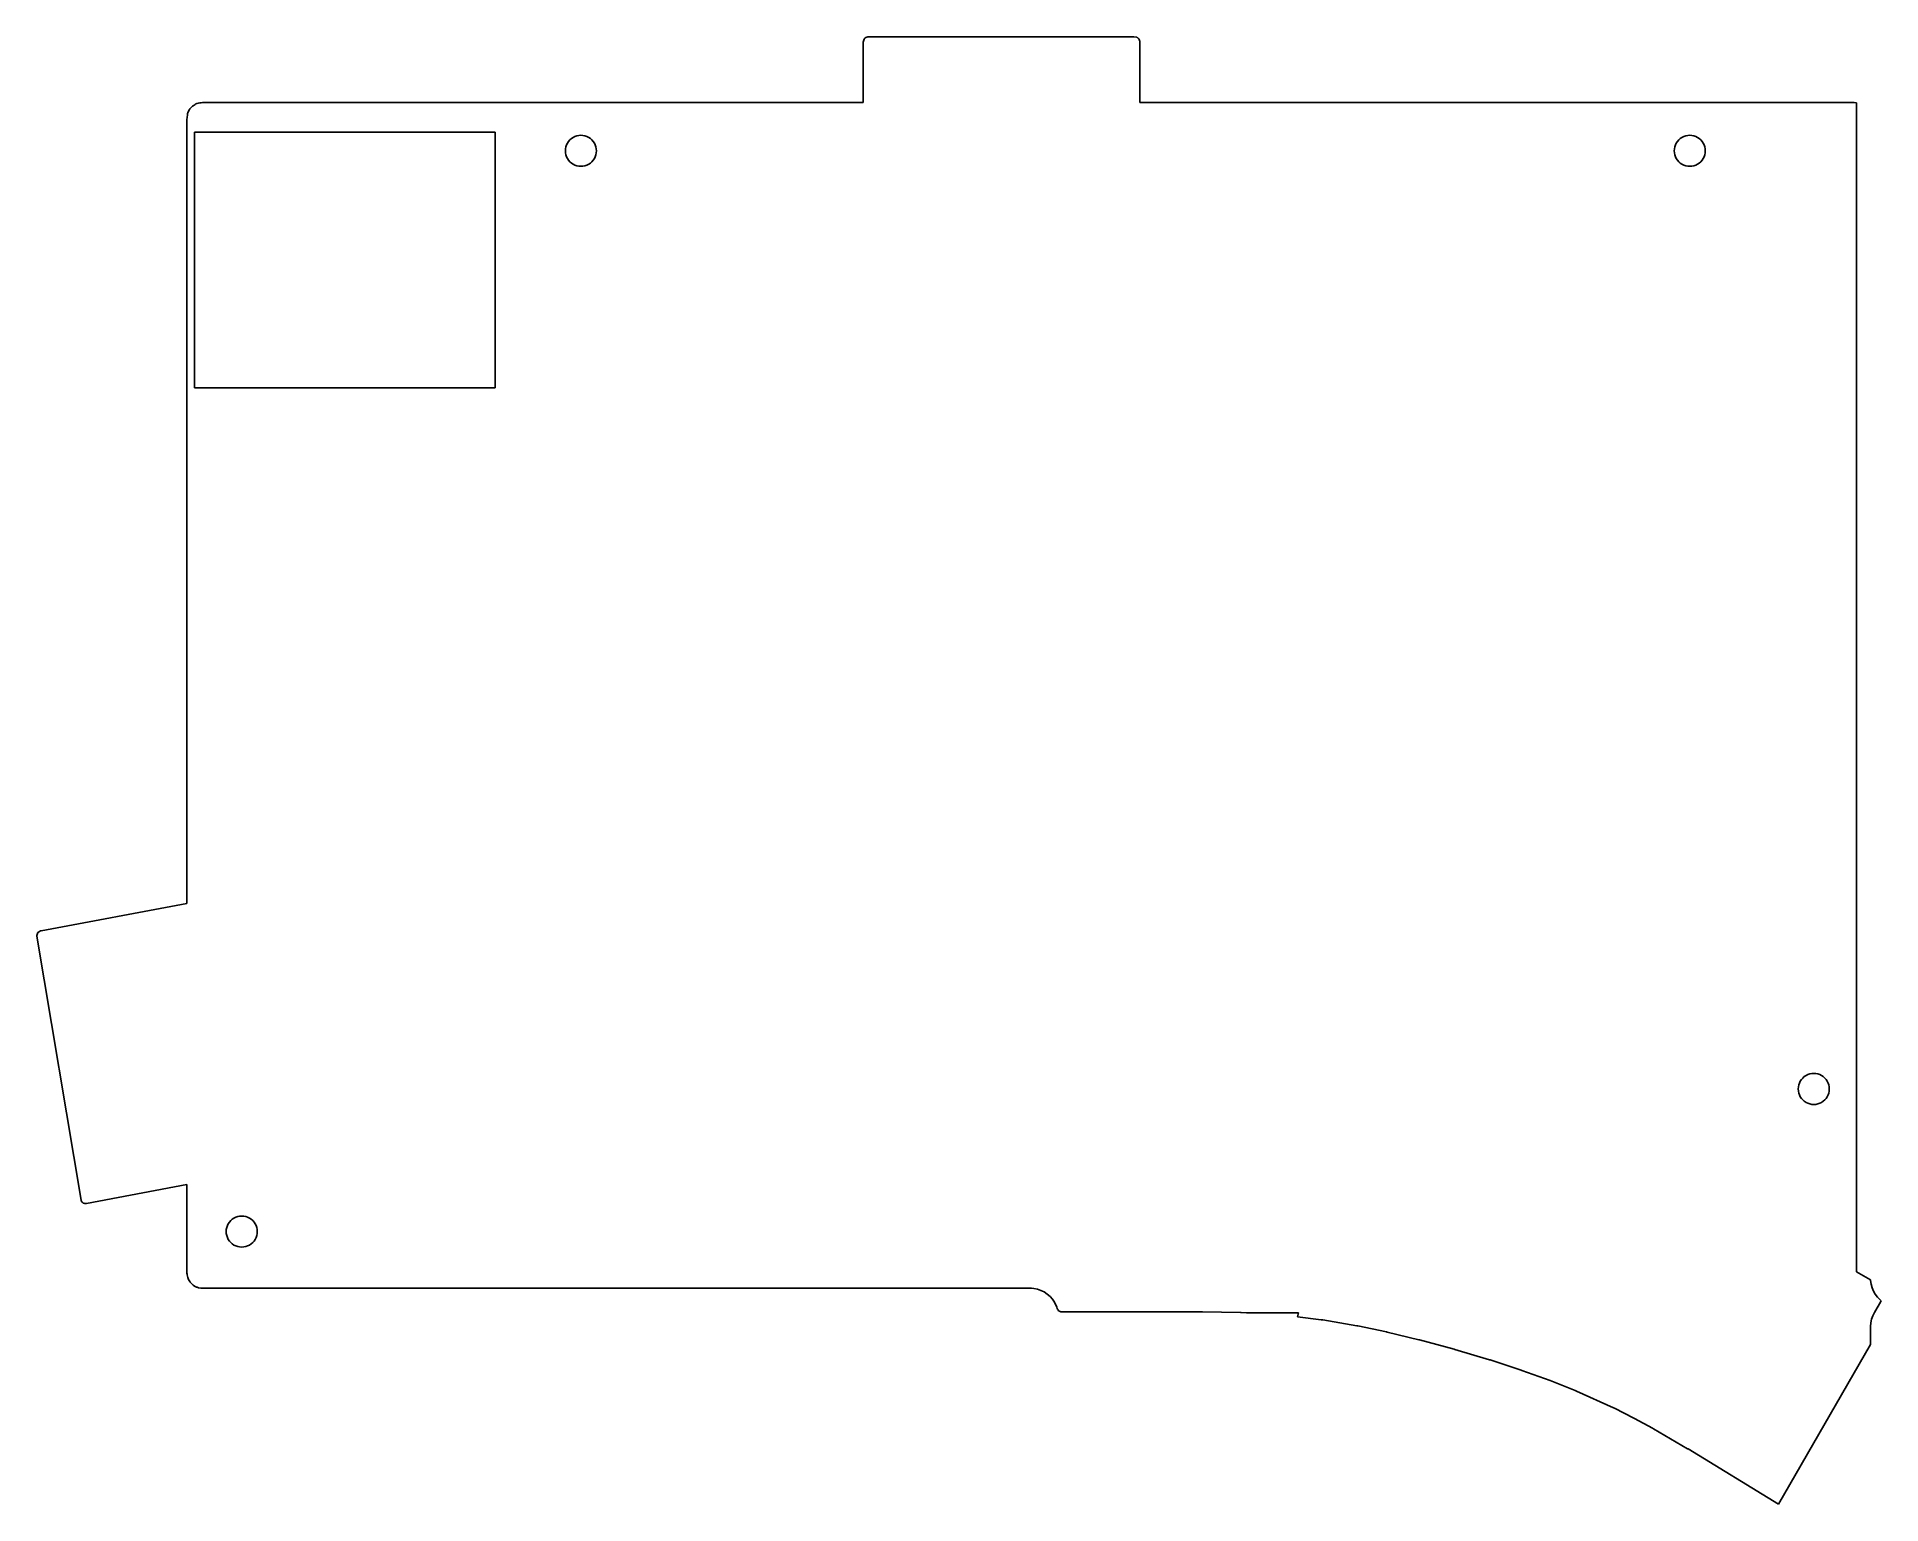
# Model space of a CAD drawing. Header units: metres. Extents: x 0 to 131, y -104 to 0.
import ezdxf

# ---------------------------------------------------------------- set-up
doc = ezdxf.new("R2010")
doc.units = ezdxf.units.M

msp = doc.modelspace()

# ---------------------------------------------------------------- linework, layer by layer
for p, q in [((58.533, -0.366943), (58.532, -4.65599)), ((58.5373, -0.30159), (58.533, -0.366943)), ((58.5581, -0.240692), (58.5373, -0.30159)), ((58.5931, -0.156448), (58.5581, -0.240692)), ((58.6072, -0.126694), (58.5931, -0.156448)), ((58.6152, -0.113998), (58.6072, -0.126694)), ((58.6677, -0.076523), (58.6152, -0.113998)), ((58.7114, -0.049439), (58.6677, -0.076523)), ((58.7867, -0.010834), (58.7114, -0.049439)), ((58.8455, -0.006958), (58.7867, -0.010834)), ((77.7025, -0.000031), (58.8455, -0.006958)), ((77.8683, -0.015686), (77.7025, -0.000031)), ((77.9068, -0.025833), (77.8683, -0.015686)), ((77.9614, -0.057266), (77.9068, -0.025833)), ((77.9691, -0.062424), (77.9614, -0.057266)), ((77.9934, -0.080353), (77.9691, -0.062424)), ((78.0058, -0.091888), (77.9934, -0.080353)), ((78.0473, -0.14212), (78.0058, -0.091888)), ((78.0703, -0.177826), (78.0473, -0.14212)), ((78.075, -0.187668), (78.0703, -0.177826)), ((78.0942, -0.245346), (78.075, -0.187668)), ((78.1045, -0.297989), (78.0942, -0.245346)), ((78.109, -0.366547), (78.1045, -0.297989)), ((78.1111, -4.65599), (78.109, -0.366547)), ((10.7742, -5.22133), (10.6999, -5.38625)), ((10.8143, -5.14767), (10.7742, -5.22133)), ((10.8474, -5.10309), (10.8143, -5.14767)), ((10.9549, -4.97647), (10.8474, -5.10309)), ((11.0241, -4.90739), (10.9549, -4.97647)), ((11.063, -4.87859), (11.0241, -4.90739)), ((11.2176, -4.7791), (11.063, -4.87859)), ((11.2669, -4.75143), (11.2176, -4.7791)), ((11.331, -4.72551), (11.2669, -4.75143)), ((11.4321, -4.69215), (11.331, -4.72551)), ((11.4498, -4.68712), (11.4321, -4.69215)), ((11.5371, -4.6722), (11.4498, -4.68712)), ((11.6314, -4.66237), (11.5371, -4.6722)), ((11.7349, -4.657), (11.6314, -4.66237)), ((58.532, -4.65599), (11.7349, -4.657)), ((128.716, -4.657), (78.1111, -4.65599)), ((128.85, -4.66602), (128.716, -4.657)), ((128.87, -4.66878), (128.85, -4.66602)), ((128.87, -87.464), (128.87, -4.66878)), ((10.627, -5.84532), (10.625, -61.3849)), ((10.6366, -5.70729), (10.627, -5.84532)), ((10.6624, -5.52235), (10.6366, -5.70729)), ((10.6812, -5.4364), (10.6624, -5.52235)), ((10.6999, -5.38625), (10.6812, -5.4364)), ((11.161, -24.851), (11.161, -6.75099)), ((11.161, -6.75099), (32.461, -6.75099)), ((32.461, -6.75099), (32.461, -24.851)), ((37.4424, -7.92542), (37.4705, -7.78429)), ((37.4705, -7.78429), (37.5167, -7.64804)), ((37.5167, -7.64804), (37.5804, -7.519)), ((37.5804, -7.519), (37.6603, -7.39935)), ((37.6603, -7.39935), (37.7552, -7.29117)), ((37.7552, -7.29117), (37.8634, -7.1963)), ((37.8634, -7.1963), (37.983, -7.11636)), ((37.983, -7.11636), (38.112, -7.05272)), ((38.112, -7.05272), (38.2483, -7.00647)), ((38.2483, -7.00647), (38.3894, -6.97841)), ((38.3894, -6.97841), (38.533, -6.96899)), ((38.533, -6.96899), (38.6766, -6.97841)), ((38.6766, -6.97841), (38.8177, -7.00647)), ((38.8177, -7.00647), (38.9539, -7.05272)), ((38.9539, -7.05272), (39.083, -7.11636)), ((39.083, -7.11636), (39.2026, -7.1963)), ((39.2026, -7.1963), (39.3108, -7.29117)), ((39.3108, -7.29117), (39.4057, -7.39935)), ((39.4057, -7.39935), (39.4856, -7.519)), ((39.4856, -7.519), (39.5493, -7.64804)), ((39.5493, -7.64804), (39.5955, -7.78429)), ((39.5955, -7.78429), (39.6236, -7.92542)), ((115.97, -7.92542), (115.998, -7.78429)), ((115.998, -7.78429), (116.045, -7.64804)), ((116.045, -7.64804), (116.108, -7.519)), ((116.108, -7.519), (116.188, -7.39935)), ((116.188, -7.39935), (116.283, -7.29117)), ((116.283, -7.29117), (116.391, -7.1963)), ((116.391, -7.1963), (116.511, -7.11636)), ((116.511, -7.11636), (116.64, -7.05272)), ((116.64, -7.05272), (116.776, -7.00647)), ((116.776, -7.00647), (116.917, -6.97841)), ((116.917, -6.97841), (117.061, -6.96899)), ((117.061, -6.96899), (117.205, -6.97841)), ((117.205, -6.97841), (117.346, -7.00647)), ((117.346, -7.00647), (117.482, -7.05272)), ((117.482, -7.05272), (117.611, -7.11636)), ((117.611, -7.11636), (117.731, -7.1963)), ((117.731, -7.1963), (117.839, -7.29117)), ((117.839, -7.29117), (117.934, -7.39935)), ((117.934, -7.39935), (118.014, -7.519)), ((118.014, -7.519), (118.077, -7.64804)), ((118.077, -7.64804), (118.124, -7.78429)), ((118.124, -7.78429), (118.152, -7.92542)), ((37.433, -8.06898), (37.4424, -7.92542)), ((37.4424, -8.21257), (37.433, -8.06898)), ((37.4705, -8.3537), (37.4424, -8.21257)), ((37.5167, -8.48994), (37.4705, -8.3537)), ((37.5804, -8.61899), (37.5167, -8.48994)), ((37.6603, -8.73863), (37.5804, -8.61899)), ((37.7552, -8.84682), (37.6603, -8.73863)), ((37.8634, -8.94168), (37.7552, -8.84682)), ((37.983, -9.02162), (37.8634, -8.94168)), ((38.112, -9.08527), (37.983, -9.02162)), ((38.2483, -9.13152), (38.112, -9.08527)), ((38.3894, -9.15958), (38.2483, -9.13152)), ((38.8177, -9.13152), (38.6766, -9.15958)), ((38.9539, -9.08527), (38.8177, -9.13152)), ((39.083, -9.02162), (38.9539, -9.08527)), ((39.2026, -8.94168), (39.083, -9.02162)), ((39.3108, -8.84682), (39.2026, -8.94168)), ((39.4057, -8.73863), (39.3108, -8.84682)), ((39.4856, -8.61899), (39.4057, -8.73863)), ((39.5493, -8.48994), (39.4856, -8.61899)), ((39.5955, -8.3537), (39.5493, -8.48994)), ((39.6236, -8.21257), (39.5955, -8.3537)), ((39.6236, -7.92542), (39.633, -8.06898)), ((39.633, -8.06898), (39.6236, -8.21257)), ((115.961, -8.06898), (115.97, -7.92542)), ((115.97, -8.21257), (115.961, -8.06898)), ((115.998, -8.3537), (115.97, -8.21257)), ((116.045, -8.48994), (115.998, -8.3537)), ((116.108, -8.61899), (116.045, -8.48994)), ((116.188, -8.73863), (116.108, -8.61899)), ((116.283, -8.84682), (116.188, -8.73863)), ((116.391, -8.94168), (116.283, -8.84682)), ((116.511, -9.02162), (116.391, -8.94168)), ((116.64, -9.08527), (116.511, -9.02162)), ((116.776, -9.13152), (116.64, -9.08527)), ((116.917, -9.15958), (116.776, -9.13152)), ((117.346, -9.13152), (117.205, -9.15958)), ((117.482, -9.08527), (117.346, -9.13152)), ((117.611, -9.02162), (117.482, -9.08527)), ((117.731, -8.94168), (117.611, -9.02162)), ((117.839, -8.84682), (117.731, -8.94168)), ((117.934, -8.73863), (117.839, -8.84682)), ((118.014, -8.61899), (117.934, -8.73863)), ((118.077, -8.48994), (118.014, -8.61899)), ((118.124, -8.3537), (118.077, -8.48994)), ((118.152, -8.21257), (118.124, -8.3537)), ((118.152, -7.92542), (118.161, -8.06898)), ((118.161, -8.06898), (118.152, -8.21257)), ((38.533, -9.16899), (38.3894, -9.15958)), ((38.6766, -9.15958), (38.533, -9.16899)), ((117.061, -9.16899), (116.917, -9.15958)), ((117.205, -9.15958), (117.061, -9.16899)), ((32.461, -24.851), (11.161, -24.851)), ((10.625, -61.3849), (0.309357, -63.313)), ((0.019989, -63.5896), (0.004288, -63.6525)), ((0.004288, -63.6525), (0.004684, -63.6757)), ((0.004684, -63.6757), (0.006821, -63.6928)), ((0.006821, -63.6928), (3.12921, -82.3924)), ((0.043869, -63.5151), (0.019989, -63.5896)), ((0.072784, -63.444), (0.043869, -63.5151)), ((0.121552, -63.4068), (0.072784, -63.444)), ((0.187241, -63.3633), (0.121552, -63.4068)), ((0.248535, -63.3285), (0.187241, -63.3633)), ((0.309357, -63.313), (0.248535, -63.3285)), ((124.745, -74.52), (124.754, -74.3764)), ((124.754, -74.3764), (124.782, -74.2353)), ((124.782, -74.2353), (124.829, -74.099)), ((124.829, -74.099), (124.892, -73.97)), ((124.892, -73.97), (124.972, -73.8504)), ((124.972, -73.8504), (125.067, -73.7422)), ((125.067, -73.7422), (125.175, -73.6473)), ((125.175, -73.6473), (125.295, -73.5674)), ((125.295, -73.5674), (125.424, -73.5037)), ((125.424, -73.5037), (125.56, -73.4575)), ((125.56, -73.4575), (125.701, -73.4294)), ((125.701, -73.4294), (125.845, -73.42)), ((125.845, -73.42), (125.989, -73.4294)), ((125.989, -73.4294), (126.13, -73.4575)), ((126.13, -73.4575), (126.266, -73.5037)), ((126.266, -73.5037), (126.395, -73.5674)), ((126.395, -73.5674), (126.515, -73.6473)), ((126.515, -73.6473), (126.623, -73.7422)), ((126.623, -73.7422), (126.718, -73.8504)), ((126.718, -73.8504), (126.798, -73.97)), ((126.798, -73.97), (126.861, -74.099)), ((126.861, -74.099), (126.908, -74.2353)), ((126.908, -74.2353), (126.936, -74.3764)), ((126.936, -74.3764), (126.945, -74.52)), ((124.754, -74.6636), (124.745, -74.52)), ((124.782, -74.8047), (124.754, -74.6636)), ((124.829, -74.9409), (124.782, -74.8047)), ((124.892, -75.07), (124.829, -74.9409)), ((124.972, -75.1896), (124.892, -75.07)), ((125.067, -75.2978), (124.972, -75.1896)), ((125.175, -75.3927), (125.067, -75.2978)), ((125.295, -75.4726), (125.175, -75.3927)), ((125.424, -75.5363), (125.295, -75.4726)), ((125.56, -75.5825), (125.424, -75.5363)), ((125.701, -75.6106), (125.56, -75.5825)), ((125.845, -75.62), (125.701, -75.6106)), ((125.989, -75.6106), (125.845, -75.62)), ((126.13, -75.5825), (125.989, -75.6106)), ((126.266, -75.5363), (126.13, -75.5825)), ((126.395, -75.4726), (126.266, -75.5363)), ((126.515, -75.3927), (126.395, -75.4726)), ((126.623, -75.2978), (126.515, -75.3927)), ((126.718, -75.1896), (126.623, -75.2978)), ((126.798, -75.07), (126.718, -75.1896)), ((126.861, -74.9409), (126.798, -75.07)), ((126.908, -74.8047), (126.861, -74.9409)), ((126.936, -74.6636), (126.908, -74.8047)), ((126.945, -74.52), (126.936, -74.6636)), ((3.51144, -82.6264), (10.6269, -81.2967)), ((10.6269, -81.2967), (10.6329, -87.5635)), ((3.12921, -82.3924), (3.14125, -82.4436)), ((3.14125, -82.4436), (3.20526, -82.5271)), ((3.20526, -82.5271), (3.23041, -82.5541)), ((3.23041, -82.5541), (3.2773, -82.5983)), ((3.2773, -82.5983), (3.28337, -82.6006)), ((3.28337, -82.6006), (3.3318, -82.6124)), ((3.3318, -82.6124), (3.39561, -82.6241)), ((3.39561, -82.6241), (3.46019, -82.6317)), ((3.46019, -82.6317), (3.47279, -82.6315)), ((3.47279, -82.6315), (3.51144, -82.6264)), ((14.088, -83.6047), (14.2243, -83.5585)), ((14.2243, -83.5585), (14.3654, -83.5304)), ((14.3654, -83.5304), (14.509, -83.521)), ((14.509, -83.521), (14.6526, -83.5304)), ((14.6526, -83.5304), (14.7937, -83.5585)), ((14.7937, -83.5585), (14.9299, -83.6047)), ((13.409, -84.621), (13.4184, -84.4774)), ((13.4184, -84.7646), (13.409, -84.621)), ((13.4184, -84.4774), (13.4465, -84.3363)), ((13.4465, -84.9057), (13.4184, -84.7646)), ((13.4465, -84.3363), (13.4927, -84.2)), ((13.4927, -84.2), (13.5564, -84.071)), ((13.5564, -84.071), (13.6363, -83.9514)), ((13.6363, -83.9514), (13.7312, -83.8432)), ((13.7312, -83.8432), (13.8394, -83.7483)), ((13.8394, -83.7483), (13.959, -83.6684)), ((13.959, -83.6684), (14.088, -83.6047)), ((14.9299, -83.6047), (15.059, -83.6684)), ((15.059, -83.6684), (15.1786, -83.7483)), ((15.1786, -83.7483), (15.2868, -83.8432)), ((15.2868, -83.8432), (15.3817, -83.9514)), ((15.3817, -83.9514), (15.4616, -84.071)), ((15.4616, -84.071), (15.5253, -84.2)), ((15.5253, -84.2), (15.5715, -84.3363)), ((15.5715, -84.3363), (15.5996, -84.4774)), ((15.5996, -84.7646), (15.5715, -84.9057)), ((15.5996, -84.4774), (15.609, -84.621)), ((15.609, -84.621), (15.5996, -84.7646)), ((13.4927, -85.0419), (13.4465, -84.9057)), ((13.5564, -85.171), (13.4927, -85.0419)), ((13.6363, -85.2906), (13.5564, -85.171)), ((13.7312, -85.3988), (13.6363, -85.2906)), ((13.8394, -85.4937), (13.7312, -85.3988)), ((13.959, -85.5736), (13.8394, -85.4937)), ((14.088, -85.6373), (13.959, -85.5736)), ((14.2243, -85.6835), (14.088, -85.6373)), ((14.3654, -85.7116), (14.2243, -85.6835)), ((14.509, -85.721), (14.3654, -85.7116)), ((14.6526, -85.7116), (14.509, -85.721)), ((14.7937, -85.6835), (14.6526, -85.7116)), ((14.9299, -85.6373), (14.7937, -85.6835)), ((15.059, -85.5736), (14.9299, -85.6373)), ((15.1786, -85.4937), (15.059, -85.5736)), ((15.2868, -85.3988), (15.1786, -85.4937)), ((15.3817, -85.2906), (15.2868, -85.3988)), ((15.4616, -85.171), (15.3817, -85.2906)), ((15.5253, -85.0419), (15.4616, -85.171)), ((15.5715, -84.9057), (15.5253, -85.0419)), ((129.87, -88.0413), (128.87, -87.464)), ((10.6329, -87.5635), (10.6382, -87.6422)), ((10.6382, -87.6422), (10.6451, -87.6792)), ((10.6451, -87.6792), (10.6938, -87.8825)), ((10.6938, -87.8825), (10.7096, -87.9334)), ((10.7096, -87.9334), (10.7472, -88.0127)), ((10.7472, -88.0127), (10.8346, -88.1654)), ((10.8346, -88.1654), (10.865, -88.2112)), ((10.865, -88.2112), (10.9209, -88.2742)), ((10.9209, -88.2742), (11.044, -88.3934)), ((11.044, -88.3934), (11.0789, -88.4231)), ((11.0789, -88.4231), (11.1664, -88.4773)), ((11.1664, -88.4773), (11.3087, -88.5494)), ((11.3087, -88.5494), (11.3464, -88.5656)), ((11.3464, -88.5656), (11.4549, -88.5932)), ((11.4549, -88.5932), (11.6042, -88.6172)), ((11.6042, -88.6172), (11.7631, -88.63)), ((11.7631, -88.63), (70.434, -88.63)), ((70.434, -88.63), (70.434, -88.6357)), ((70.434, -88.6357), (70.6076, -88.6471)), ((70.6076, -88.6471), (70.8642, -88.6981)), ((70.8642, -88.6981), (71.1119, -88.7822)), ((71.1119, -88.7822), (71.3466, -88.8979)), ((129.871, -88.0838), (129.87, -88.0413)), ((129.905, -88.3432), (129.871, -88.0838)), ((129.973, -88.5959), (129.905, -88.3432)), ((130.073, -88.8376), (129.973, -88.5959)), ((71.3466, -88.8979), (71.5641, -89.0433)), ((71.5641, -89.0433), (71.7608, -89.2158)), ((71.7608, -89.2158), (71.9333, -89.4125)), ((71.9333, -89.4125), (72.0786, -89.63)), ((72.0786, -89.63), (72.2355, -89.9729)), ((72.2355, -89.9729), (72.2682, -90.0669)), ((72.2682, -90.0669), (72.291, -90.1129)), ((72.291, -90.1129), (72.3246, -90.172)), ((130.204, -89.0642), (130.073, -88.8376)), ((130.135, -90.3514), (130.586, -89.5696)), ((130.363, -89.2717), (130.204, -89.0642)), ((130.548, -89.4567), (130.363, -89.2717)), ((130.614, -89.5141), (130.548, -89.4567)), ((130.586, -89.5696), (130.614, -89.5141)), ((72.3246, -90.172), (72.3601, -90.226)), ((72.3601, -90.226), (72.3773, -90.2375)), ((72.3773, -90.2375), (72.3965, -90.2477)), ((72.3965, -90.2477), (72.4728, -90.2839)), ((72.4728, -90.2839), (72.5203, -90.3027)), ((72.5203, -90.3027), (72.6224, -90.312)), ((72.6224, -90.312), (82.5343, -90.315)), ((82.5343, -90.315), (82.5639, -90.3152)), ((82.5639, -90.3152), (85.235, -90.3555)), ((85.235, -90.3555), (85.2964, -90.3574)), ((85.2964, -90.3574), (85.6805, -90.375)), ((85.6805, -90.375), (89.362, -90.375)), ((89.362, -90.375), (89.2851, -90.6619)), ((89.2851, -90.6619), (90.9654, -90.8621)), ((90.9654, -90.8621), (91.0646, -90.8764)), ((91.0646, -90.8764), (93.4906, -91.2896)), ((93.4906, -91.2896), (93.5649, -91.3037)), ((93.5649, -91.3037), (95.5851, -91.7269)), ((129.867, -91.3514), (129.884, -91.0903)), ((129.867, -92.6155), (129.867, -91.3514)), ((129.884, -91.0903), (129.935, -90.8337)), ((129.935, -90.8337), (130.019, -90.586)), ((130.019, -90.586), (130.135, -90.3514)), ((95.5851, -91.7269), (95.643, -91.74)), ((95.643, -91.74), (97.8721, -92.2765)), ((97.8721, -92.2765), (97.9252, -92.2901)), ((97.9252, -92.2901), (100.379, -92.9522)), ((123.338, -103.924), (129.867, -92.6155)), ((100.379, -92.9522), (100.429, -92.9663)), ((100.429, -92.9663), (102.869, -93.6932)), ((102.869, -93.6932), (102.921, -93.7096)), ((102.921, -93.7096), (105.113, -94.4283)), ((105.113, -94.4283), (105.171, -94.4486)), ((105.171, -94.4486), (107.168, -95.173)), ((107.168, -95.173), (108.958, -95.8877)), ((108.958, -95.8877), (109.039, -95.9219)), ((109.039, -95.9219), (111.65, -97.0992)), ((111.65, -97.0992), (111.728, -97.1366)), ((111.728, -97.1366), (113.099, -97.8277)), ((113.099, -97.8277), (113.151, -97.8549)), ((113.151, -97.8549), (114.431, -98.5484)), ((114.431, -98.5484), (114.489, -98.5809)), ((114.489, -98.5809), (116.909, -99.9972)), ((116.909, -99.9972), (116.942, -100.017)), ((116.942, -100.017), (123.338, -103.924))]:
    msp.add_line(p, q)

doc.saveas('drawing.dxf')
